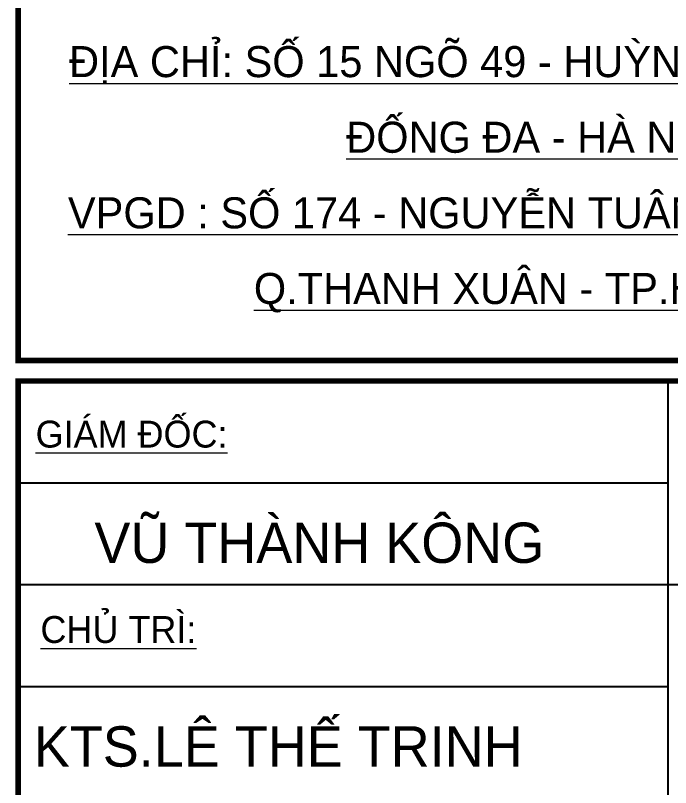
# Model space of a CAD drawing. Header units: inches. Extents: x 274208 to 641690, y -81912 to 129129.
# Drawn here: x 537127 to 537930, y 22971 to 23918 of the extents above; entities that cross this region are included whole.
import ezdxf
from ezdxf.enums import TextEntityAlignment as Align

# ---------------------------------------------------------------- set-up
doc = ezdxf.new("R2010")
doc.units = ezdxf.units.IN
doc.header["$MEASUREMENT"] = 0
for name, color, linetype, lineweight in [('05.Text', 253, 'Continuous', 18), ('11.Khung bo', 32, 'Continuous', 50), ('12.Khung', 36, 'Continuous', 25)]:
    doc.layers.add(name, color=color, linetype=linetype, lineweight=lineweight)
doc.styles.add('VnAvantH', font='')
doc.styles.get('VnAvantH').set_extended_font_data('.VnAvantH')

# ---------------------------------------------------------------- blocks, each defined once
blk = doc.blocks.new('100')
at = {"layer": '11.Khung bo', "const_width": 26.7}
for points in [[(1896212.6, -930771.1), (1901212.6, -930771.1), (1901212.6, -924940), (1896212.6, -924940)], [(1896212.6, -937871), (1901212.6, -937871), (1901212.6, -930871.1), (1896212.6, -930871.1)]]:
    blk.add_lwpolyline(points, close=True, dxfattribs=at)
at = {"layer": '12.Khung'}
for p, q in [((1899398.9, -930871.1), (1899398.9, -937871)), ((1896212.6, -931371.1), (1899398.9, -931371.1)), ((1896212.6, -931871.1), (1901212.6, -931871.1)), ((1896212.6, -932371.1), (1899398.9, -932371.1))]:
    blk.add_line(p, q, dxfattribs=at)
at = {"layer": '05.Text', "style": 'VnAvantH'}
for s, p in [('%%U®Þa chØ: sè 15 ngâ 49 - huúnh thóc kh¸ng', (1898739.3, -929380)), ('%%U®èng ®a - hµ néi', (1898739.3, -929751.2)), ('%%Uvpgd : sè 174 - nguyÔn tu©n - nh©n chÝnh', (1898739.3, -930122.3)), ('%%Uq.thanh xu©n - tp.hµ néi', (1898739.3, -930493.5))]:
    blk.add_text(s, height=152.459, dxfattribs=at).set_placement(p, align=Align.CENTER)
for s, p in [('%%Ugi¸m ®èc:', (1896298.1, -931198.2)), ('%%Uchñ tr×:', (1896321.9, -932157.3))]:
    blk.add_text(s, height=131.999, dxfattribs=at).set_placement(p)
for s, p in [('vò thµnh k«ng', (1898793.1, -931764.4)), ('KTS.lª thÕ trinh', (1898687.2, -932764.4))]:
    blk.add_text(s, height=197.998, dxfattribs=at).set_placement(p, align=Align.RIGHT)

msp = doc.modelspace()

# ---------------------------------------------------------------- block references
at = {"layer": '05.Text', "xscale": 0.25, "yscale": 0.25, "zscale": 0.25}
msp.add_blockref('100', (63076.72, 256187.31), dxfattribs=at)

doc.saveas('drawing.dxf')
